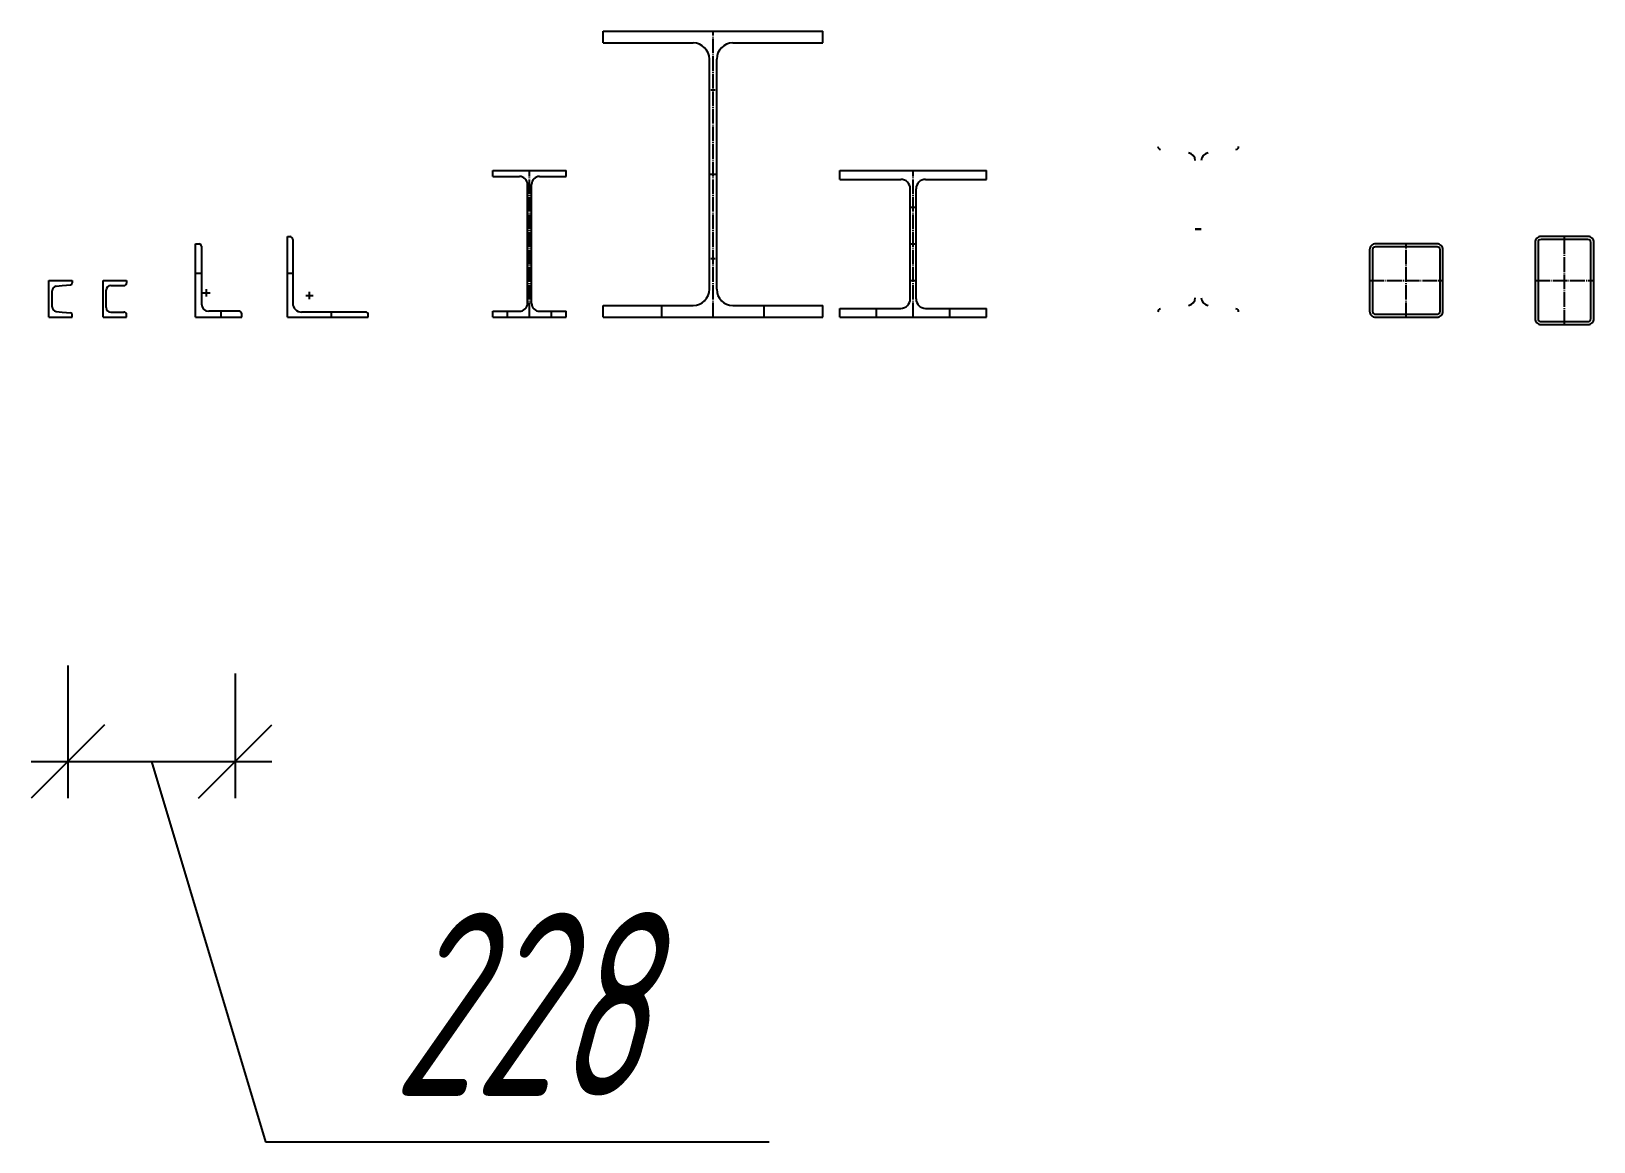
# Model space of a CAD drawing. Header units: millimetres. Extents: x -351329 to 406471, y -253833 to 111767.
# Drawn here: x -24 to 2108, y -1101 to 414 of the extents above; entities that cross this region are included whole.
import ezdxf

# ---------------------------------------------------------------- set-up
doc = ezdxf.new("R2010")
doc.units = ezdxf.units.MM
doc.linetypes.add('GOST2.303 5', pattern=[24, 20, -1.5, 1, -1.5])
doc.layers.add('03_Осевые', color=4, linetype='GOST2.303 5')
doc.layers.add('07_Непечатаемые', color=2, linetype='Continuous', plot=False)
doc.layers.add('_Размеры', color=120, linetype='Continuous', lineweight=13)
doc.layers.add('выноска', color=7, linetype='Continuous', lineweight=13)
doc.styles.add('СПДС_размеры', font='spdswin.shx', dxfattribs={"width": 0.8, "oblique": 15})
doc.dimstyles.new('СПДС', dxfattribs={"dimtxt": 2.5, "dimasz": 1, "dimexe": 0.5, "dimexo": 1.5, "dimtad": 1, "dimdec": 0, "dimtxsty": 'СПДС_размеры', "dimblk": 'OBLIQUE', "dimcen": 2.5, "dimdle": 0.5, "dimadec": 8, "dimazin": 0, "dimtfac": 1, "dimtdec": 0, "dimtix": 1, "dimtmove": 0, "dimatfit": 3, "dimfxl": 1, "dimarcsym": 0})

# ---------------------------------------------------------------- blocks, each defined once
blk = doc.blocks.new('*U188')
at = {"ltscale": 100}
for p, q in [((0, 0), (0, 50)), ((0, 50), (18.2, 50)), ((9.8, 42.1), (18.2, 43)), ((18.2, 50), (32, 50)), ((18.2, 43), (29.8, 44.2)), ((32, 50), (32, 46.7)), ((4.4, 13.9), (4.4, 36.1)), ((9.8, 7.9), (18.2, 7)), ((18.2, 7), (29.8, 5.8)), ((32, 0), (32, 3.3)), ((0, 0), (18.2, 0)), ((18.2, 0), (32, 0))]:
    blk.add_line(p, q, dxfattribs=at)
for centre, radius, start, end in [((29.5, 46.7), 2.5, 276, 360), ((10.4, 36.1), 6, 96, 180), ((10.4, 13.9), 6, 180, 264), ((29.5, 3.3), 2.5, 360, 84)]:
    blk.add_arc(centre, radius, start, end, dxfattribs=at)
at = {"layer": '07_Непечатаемые'}
for p, q in [((5, 50), (9.4, 50)), ((5, 0), (9.4, 0))]:
    blk.add_line(p, q, dxfattribs=at)
at = {"layer": '07_Непечатаемые', "ltscale": 100}
blk.add_line((0, 5), (0, 10), dxfattribs=at)
blk = doc.blocks.new('*U193')
at = {"ltscale": 100}
for p, q in [((0, 0), (0, 50)), ((0, 50), (18.2, 50)), ((10.4, 43), (18.2, 43)), ((18.2, 50), (32, 50)), ((18.2, 43), (28.5, 43)), ((32, 50), (32, 46.5)), ((4.4, 13), (4.4, 37)), ((0, 0), (18.2, 0)), ((10.4, 7), (18.2, 7)), ((18.2, 7), (28.5, 7)), ((32, 0), (32, 3.5)), ((18.2, 0), (32, 0))]:
    blk.add_line(p, q, dxfattribs=at)
for centre, radius, start, end in [((10.4, 37), 6, 90, 180), ((28.5, 46.5), 3.5, 270, 0), ((10.4, 13), 6, 180, 270), ((28.5, 3.5), 3.5, 0, 90)]:
    blk.add_arc(centre, radius, start, end, dxfattribs=at)
at = {"layer": '07_Непечатаемые'}
for p, q in [((5, 50), (9.4, 50)), ((5, 0), (9.4, 0))]:
    blk.add_line(p, q, dxfattribs=at)
at = {"layer": '07_Непечатаемые', "ltscale": 100}
blk.add_line((0, 5), (0, 10), dxfattribs=at)
blk = doc.blocks.new('*U187')
for p, q in [((0, 0), (0, 100)), ((0, 100), (4.7, 100)), ((8, 96.7), (8, 18)), ((0, 0), (63, 0)), ((59.7, 8), (18, 8)), ((63, 0), (63, 4.7))]:
    blk.add_line(p, q)
for centre, radius, start, end in [((4.7, 96.7), 3.3, 360, 450), ((18, 18), 10, 180, 270), ((59.7, 4.7), 3.3, 0, 90)]:
    blk.add_arc(centre, radius, start, end)
at = {"layer": '03_Осевые'}
for p, q in [((10, 33.2), (20, 33.2)), ((15, 28.2), (15, 38.2))]:
    blk.add_line(p, q, dxfattribs=at)
at = {"layer": '07_Непечатаемые'}
for p, q in [((0, 60), (8, 60)), ((35, 0), (35, 8))]:
    blk.add_line(p, q, dxfattribs=at)
blk = doc.blocks.new('*U190')
for p, q in [((0, 0), (0, 110)), ((0, 110), (3, 110)), ((7, 106), (7, 19)), ((0, 0), (110, 0)), ((106, 7), (19, 7)), ((110, 0), (110, 3))]:
    blk.add_line(p, q)
for centre, radius, start, end in [((3, 106), 4, 0, 90), ((19, 19), 12, 180, 270), ((106, 3), 4, 0, 90)]:
    blk.add_arc(centre, radius, start, end)
at = {"layer": '03_Осевые'}
for p, q in [((24.6, 29.6), (34.6, 29.6)), ((29.6, 24.6), (29.6, 34.6))]:
    blk.add_line(p, q, dxfattribs=at)
at = {"layer": '07_Непечатаемые'}
for p, q in [((0, 60), (8, 60)), ((60, 0), (60, 8))]:
    blk.add_line(p, q, dxfattribs=at)
blk = doc.blocks.new('*U191')
for p, q in [((-50, 200), (50, 200)), ((-50, 192), (-50, 200)), ((-50, 192), (-13.75, 192)), ((13.75, 192), (50, 192)), ((50, 192), (50, 200)), ((-2.75, 19), (-2.75, 181)), ((2.75, 19), (2.75, 181)), ((-50, 8), (-13.75, 8)), ((-50, 0), (-50, 8)), ((-50, 0), (50, 0)), ((13.75, 8), (50, 8)), ((50, 0), (50, 8))]:
    blk.add_line(p, q)
for centre, start, end in [((-13.75, 181), 0, 90), ((13.75, 181), 90, 180), ((-13.75, 19), 270, 360), ((13.75, 19), 180, 270)]:
    blk.add_arc(centre, 11, start, end)
at = {"layer": '03_Осевые'}
for p, q in [((0, 0), (0, 200)), ((-2.75, 100), (2.75, 100))]:
    blk.add_line(p, q, dxfattribs=at)
at = {"layer": '07_Непечатаемые'}
for p, q in [((-2.75, 150), (2.75, 150)), ((-2.75, 50), (2.75, 50)), ((-30, 0), (-30, 8)), ((30, 0), (30, 8))]:
    blk.add_line(p, q, dxfattribs=at)
blk = doc.blocks.new('*U192')
for p, q in [((-150, 390), (150, 390)), ((-150, 374), (-150, 390)), ((150, 374), (150, 390)), ((-150, 374), (-27, 374)), ((27, 374), (150, 374)), ((-5, 38), (-5, 352)), ((5, 38), (5, 352)), ((-150, 16), (-27, 16)), ((-150, 0), (-150, 16)), ((-150, 0), (150, 0)), ((27, 16), (150, 16)), ((150, 0), (150, 16))]:
    blk.add_line(p, q)
for centre, start, end in [((-27, 352), 0, 90), ((27, 352), 90, 180), ((-27, 38), 270, 360), ((27, 38), 180, 270)]:
    blk.add_arc(centre, 22, start, end)
at = {"layer": '03_Осевые'}
for p, q in [((0, 0), (0, 390)), ((-5, 195), (5, 195))]:
    blk.add_line(p, q, dxfattribs=at)
at = {"layer": '07_Непечатаемые'}
for p, q in [((-2.75, 310), (2.75, 310)), ((-2.75, 80), (2.75, 80)), ((-70, 0), (-70, 16)), ((70, 0), (70, 16))]:
    blk.add_line(p, q, dxfattribs=at)
blk = doc.blocks.new('*U196')
for p, q in [((-100, 200), (100, 200)), ((-100, 188), (-100, 200)), ((100, 188), (100, 200)), ((-100, 188), (-17, 188)), ((-4, 25), (-4, 175)), ((4, 25), (4, 175)), ((17, 188), (100, 188)), ((-100, 12), (-17, 12)), ((-100, 0), (-100, 12)), ((-100, 0), (100, 0)), ((17, 12), (100, 12)), ((100, 0), (100, 12))]:
    blk.add_line(p, q)
for centre, start, end in [((-17, 175), 0, 90), ((17, 175), 90, 180), ((-17, 25), 270, 360), ((17, 25), 180, 270)]:
    blk.add_arc(centre, 13, start, end)
at = {"layer": '03_Осевые'}
for p, q in [((0, 0), (0, 200)), ((-4, 100), (4, 100))]:
    blk.add_line(p, q, dxfattribs=at)
at = {"layer": '07_Непечатаемые'}
for p, q in [((-2.75, 150), (2.75, 150)), ((-2.75, 50), (2.75, 50)), ((-50, 0), (-50, 12)), ((50, 0), (50, 12))]:
    blk.add_line(p, q, dxfattribs=at)
blk = doc.blocks.new('*U186')
for centre, radius, start, end in [((-51, 232.6), 4, 180, 263.1572), ((-14.6, 213.6), 10.5, 0, 83.1572), ((14.6, 213.6), 10.5, 96.8428, 180), ((51, 232.6), 4, 276.8428, 360), ((-14.6, 26.4), 10.5, 276.8428, 360), ((14.6, 26.4), 10.5, 180, 263.1572), ((-51, 7.4), 4, 96.8428, 180), ((51, 7.4), 4, 360, 443.1572)]:
    blk.add_arc(centre, radius, start, end)
at = {"layer": '03_Осевые'}
for p, q in [((-4.1, 120), (4.1, 120)), ((4.1, 120), (-4.1, 120))]:
    blk.add_line(p, q, dxfattribs=at)
blk = doc.blocks.new('*U195')
for points in [[(-42, -50), (42, -50, 0.414214), (50, -42), (50, 42, 0.414214), (42, 50), (-42, 50, 0.414214), (-50, 42), (-50, -42, 0.414214)], [(-42, -46), (42, -46, 0.414214), (46, -42), (46, 42, 0.414214), (42, 46), (-42, 46, 0.414214), (-46, 42), (-46, -42, 0.414214)]]:
    blk.add_lwpolyline(points, format="xyb", close=True)
at = {"layer": '03_Осевые'}
for p, q in [((0, -50), (0, 50)), ((-50, 0), (50, 0))]:
    blk.add_line(p, q, dxfattribs=at)
blk = doc.blocks.new('*U194')
for points in [[(-32, -60), (32, -60, 0.414214), (40, -52), (40, 52, 0.414214), (32, 60), (-32, 60, 0.414214), (-40, 52), (-40, -52, 0.414214)], [(-32, -56), (32, -56, 0.414214), (36, -52), (36, 52, 0.414214), (32, 56), (-32, 56, 0.414214), (-36, 52), (-36, -52, 0.414214)]]:
    blk.add_lwpolyline(points, format="xyb", close=True)
at = {"layer": '03_Осевые'}
for p, q in [((0, -60), (0, 60)), ((-40, 0), (40, 0))]:
    blk.add_line(p, q, dxfattribs=at)
blk = doc.blocks.new('_Oblique')
at = {"layer": 'выноска', "color": 0, "lineweight": -2}
blk.add_line((-0.5, -0.5), (0.5, 0.5), dxfattribs=at)
blk = doc.blocks.new('*D215')
at = {"layer": '_Размеры', "color": 0, "lineweight": -2, "ltscale": 100, "transparency": 16777216}
for p, q in [((26, -451), (26, -632)), ((254, -462), (254, -632)), ((-24, -582), (304, -582)), ((140, -582), (295.6, -1100.8)), ((295.6, -1100.8), (982.8, -1100.8))]:
    blk.add_line(p, q, dxfattribs=at)
at = {"layer": 'Defpoints', "color": 0, "ltscale": 100, "transparency": 16777216}
for p in [(26, -301), (254, -312), (254, -582)]:
    blk.add_point(p, dxfattribs=at)
at = {"layer": '_Размеры', "color": 0, "lineweight": -2, "ltscale": 100, "transparency": 16777216, "xscale": 100, "yscale": 100, "zscale": 100, "rotation": 180}
blk.add_blockref('_Oblique', (26, -582), dxfattribs=at)
at = {"layer": '_Размеры', "color": 0, "lineweight": -2, "ltscale": 100, "transparency": 16777216, "xscale": 100, "yscale": 100, "zscale": 100}
blk.add_blockref('_Oblique', (254, -582), dxfattribs=at)
at = {"layer": '_Размеры', "color": 0, "ltscale": 100, "transparency": 16777216, "insert": (639.2, -913.2), "char_height": 250, "attachment_point": 5, "style": 'СПДС_размеры'}
blk.add_mtext('228', dxfattribs=at)

msp = doc.modelspace()

# ---------------------------------------------------------------- block references
for name, p in [('*U192', (906.1, 24)), ('*U186', (1568.1, 24)), ('*U191', (655.8, 24)), ('*U196', (1179.2, 24)), ('*U190', (325.8, 24)), ('*U194', (2067.7, 74)), ('*U187', (200.2, 24)), ('*U195', (1851.9, 74)), ('*U188', (0, 24)), ('*U193', (74, 24))]:
    msp.add_blockref(name, p)

# ---------------------------------------------------------------- dimensions: what is measured, and where the dimension line sits
at = {"layer": '_Размеры', "ltscale": 100}
dim = msp.add_linear_dim(base=(254, -582), p1=(26, -301), p2=(254, -312), dimstyle='СПДС', override={"dimscale": 100, "dimadec": 0, "dimtix": 0, "dimtmove": 1}, dxfattribs=at)
dim.commit()
dim.dimension.update_dxf_attribs({"geometry": '*D215', "text_midpoint": (358.1, -913.2)})

doc.saveas('drawing.dxf')
